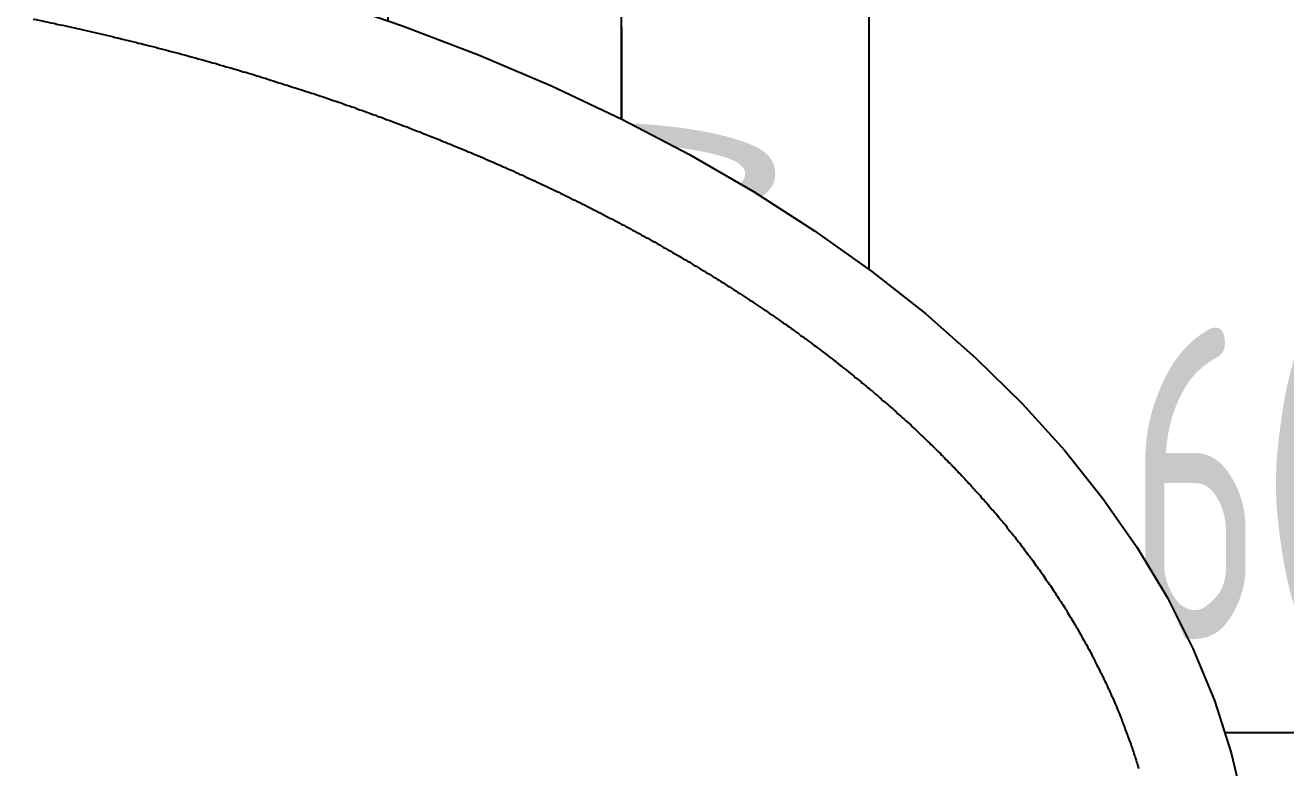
# Model space of a CAD drawing. Header units: millimetres. Extents: x -187744 to 2148, y -49419 to 6550.
# Drawn here: x -6831.7 to -6427.2, y -13260.1 to -13021.8 of the extents above; entities that cross this region are included whole.
import ezdxf

# ---------------------------------------------------------------- set-up
doc = ezdxf.new("R2010")
doc.units = ezdxf.units.MM
doc.header["$LTSCALE"] = 1000
doc.header["$MEASUREMENT"] = 0
doc.set_wipeout_variables(frame=1)
doc.linetypes.add('DASH', pattern=[0.35, 0.25, -0.1])
doc.layers.get('Defpoints').update_dxf_attribs({"color": 136})
for name, color, linetype in [('BS-FURN', 250, 'DASH'), ('FC-DIM-1', 50, 'Continuous'), ('FC-FLOOR', 138, 'Continuous'), ('FF-FURN', 51, 'Continuous'), ('RC-DIM-2', 50, 'Continuous'), ('RC-LIGHT', 2, 'Continuous')]:
    doc.layers.add(name, color=color, linetype=linetype)
doc.styles.add('H-DIM', font='archs.shx', dxfattribs={"width": 0.7})
doc.dimstyles.new('H_DIM_1', dxfattribs={"dimscale": 0, "dimtxt": 2.5, "dimasz": 0.8, "dimexe": 2, "dimexo": 1.5, "dimgap": 0.6, "dimtad": 1, "dimdec": 0, "dimzin": 12, "dimdsep": 46, "dimtxsty": 'H-DIM', "dimblk": 'ARCHTICK', "dimcen": 0.125, "dimclrd": 44, "dimclre": 44, "dimclrt": 50, "dimadec": 0, "dimazin": 0, "dimtfac": 1, "dimtdec": 0, "dimtix": 1, "dimtmove": 2, "dimatfit": 3, "dimldrblk": 'ARCHTICK', "dimfxl": 1, "dimtvp": 1, "dimtolj": 1, "dimtzin": 0, "dimarcsym": 0})

# ---------------------------------------------------------------- blocks, each defined once
blk = doc.blocks.new('fdgfdsgf')
blk.add_wipeout([(90771.3, 14802.8), (90736.93, 14802.73), (90668.6, 14799.2), (90610.8, 14792.5), (90554.5, 14782.5), (90500.1, 14769.4), (90473.8, 14761.7), (90399.2, 14734.1), (90376, 14723.5), (90332.3, 14700.5), (90312, 14688), (90283.75, 14668.25), (90257.7, 14647.4), (90234.7, 14625.45), (90220.8, 14610.3), (90191.7, 14570.9), (90178.5, 14546.3), (90168.1, 14521.3), (90161.3, 14495.8), (90156.95, 14461.6), (90161.3, 14410.15), (90168.1, 14384.7), (90178.5, 14359.65), (90187.05, 14343.25), (90202.3, 14319.1), (90214.2, 14303.3), (90220.8, 14295.65), (90234.7, 14280.55), (90249.85, 14265.8), (90283.75, 14237.75), (90332.3, 14205.5), (90364.85, 14188.05), (90387.6, 14177.15), (90423.3, 14162), (90473.8, 14144.3), (90513.55, 14133.1), (90568.45, 14120.8), (90625.15, 14111.6), (90683.2, 14105.75), (90712.5, 14104.05), (90756.6, 14103), (90786, 14103.4), (90830, 14105.75), (90873.6, 14109.7), (90916.6, 14115.8), (90958.7, 14123.5), (90999.65, 14133.1), (91052.25, 14148.55), (91089.9, 14162), (91125.6, 14177.15), (91154.94, 14191.39), (91180.9, 14205.5), (91210.8, 14224.45), (91238.5, 14244.5), (91255.5, 14258.5), (91278.45, 14280.55), (91299, 14303.3), (91310.9, 14319.1), (91330.8, 14351.4), (91347.6, 14393.15), (91355.9, 14435.8), (91355.9, 14470.2), (91345.1, 14521.3), (91326.15, 14562.75), (91310.9, 14586.9), (91285.7, 14618), (91238.5, 14661.5), (91210.8, 14681.5), (91180.17, 14700.9), (91125.6, 14728.8), (91065.1, 14753.2), (91013.1, 14769.4), (90916.6, 14790.2), (90859.1, 14797.75), (90805.18, 14801.75), (90756.6, 14803)])
blk.add_polyline3d([(90958.7, 14123.5, 0), (90986.2, 14129.6, 0), (91013.1, 14136.6, 0), (91039.4, 14144.3, 0), (91065.1, 14152.8, 0), (91089.9, 14162, 0), (91114, 14171.9, 0), (91137.2, 14182.4, 0), (91159.5, 14193.7, 0), (91180.9, 14205.5, 0), (91201.2, 14217.9, 0), (91220.4, 14231, 0), (91238.5, 14244.5, 0), (91255.5, 14258.5, 0), (91271.2, 14273.1, 0), (91285.7, 14288, 0), (91299, 14303.3, 0), (91310.9, 14319.1, 0), (91321.5, 14335.1, 0), (91330.8, 14351.4, 0), (91338.6, 14367.9, 0), (91345.1, 14384.7, 0), (91350.1, 14401.6, 0), (91353.7, 14418.7, 0), (91355.9, 14435.8, 0), (91356.6, 14453, 0)])
at = {"color": 57}
blk.add_polyline3d([(90971.4, 14157, 0), (90972.4, 14157.2, 0), (90973.3, 14157.4, 0), (90974.3, 14157.6, 0), (90975.2, 14157.9, 0), (90976.2, 14158.1, 0), (90977.1, 14158.3, 0), (90978, 14158.5, 0), (90979, 14158.8, 0), (90979.9, 14159, 0), (90980.9, 14159.2, 0), (90981.8, 14159.4, 0), (90982.7, 14159.7, 0), (90983.7, 14159.9, 0), (90984.6, 14160.1, 0), (90985.5, 14160.4, 0), (90986.5, 14160.6, 0), (90987.4, 14160.8, 0), (90988.3, 14161.1, 0), (90989.3, 14161.3, 0), (90990.2, 14161.5, 0), (90991.1, 14161.8, 0), (90992.1, 14162, 0), (90993, 14162.3, 0), (90993.9, 14162.5, 0), (90994.8, 14162.7, 0), (90995.8, 14163, 0), (90996.7, 14163.2, 0), (90997.6, 14163.5, 0), (90998.5, 14163.7, 0), (90999.5, 14164, 0), (91000.4, 14164.2, 0), (91001.3, 14164.5, 0), (91002.2, 14164.7, 0), (91003.1, 14165, 0), (91004.1, 14165.2, 0), (91005, 14165.5, 0), (91005.9, 14165.7, 0), (91006.8, 14166, 0), (91007.7, 14166.2, 0), (91008.6, 14166.5, 0), (91009.6, 14166.7, 0), (91010.5, 14167, 0), (91011.4, 14167.3, 0), (91012.3, 14167.5, 0), (91013.2, 14167.8, 0), (91014.1, 14168, 0), (91015, 14168.3, 0), (91015.9, 14168.6, 0), (91016.8, 14168.8, 0), (91017.8, 14169.1, 0), (91018.7, 14169.4, 0), (91019.6, 14169.6, 0), (91020.5, 14169.9, 0), (91021.4, 14170.2, 0), (91022.3, 14170.4, 0), (91023.2, 14170.7, 0), (91024.1, 14171, 0), (91025, 14171.3, 0), (91025.9, 14171.5, 0), (91026.8, 14171.8, 0), (91027.7, 14172.1, 0), (91028.6, 14172.4, 0), (91029.5, 14172.6, 0), (91030.3, 14172.9, 0), (91031.2, 14173.2, 0), (91032.1, 14173.5, 0), (91033, 14173.8, 0), (91033.9, 14174, 0), (91034.8, 14174.3, 0), (91035.7, 14174.6, 0), (91036.6, 14174.9, 0), (91037.5, 14175.2, 0), (91038.4, 14175.5, 0), (91039.2, 14175.7, 0), (91040.1, 14176, 0), (91041, 14176.3, 0), (91041.9, 14176.6, 0), (91042.8, 14176.9, 0), (91043.7, 14177.2, 0), (91044.5, 14177.5, 0), (91045.4, 14177.8, 0), (91046.3, 14178.1, 0), (91047.2, 14178.4, 0), (91048, 14178.7, 0), (91048.9, 14179, 0), (91049.8, 14179.3, 0), (91050.7, 14179.6, 0), (91051.5, 14179.9, 0), (91052.4, 14180.2, 0), (91053.3, 14180.5, 0), (91054.1, 14180.8, 0), (91055, 14181.1, 0), (91055.9, 14181.4, 0), (91056.7, 14181.7, 0), (91057.6, 14182, 0), (91058.5, 14182.3, 0), (91059.3, 14182.6, 0), (91060.2, 14182.9, 0), (91061.1, 14183.2, 0), (91061.9, 14183.5, 0), (91062.8, 14183.8, 0), (91063.6, 14184.1, 0), (91064.5, 14184.4, 0), (91065.4, 14184.8, 0), (91066.2, 14185.1, 0), (91067.1, 14185.4, 0), (91067.9, 14185.7, 0), (91068.8, 14186, 0), (91069.6, 14186.3, 0), (91070.5, 14186.7, 0), (91071.3, 14187, 0), (91072.2, 14187.3, 0), (91073, 14187.6, 0), (91073.9, 14187.9, 0), (91074.7, 14188.3, 0), (91075.5, 14188.6, 0), (91076.4, 14188.9, 0), (91077.2, 14189.2, 0), (91078.1, 14189.6, 0), (91078.9, 14189.9, 0), (91079.7, 14190.2, 0), (91080.6, 14190.5, 0), (91081.4, 14190.9, 0), (91082.3, 14191.2, 0), (91083.1, 14191.5, 0), (91083.9, 14191.9, 0), (91084.8, 14192.2, 0), (91085.6, 14192.5, 0), (91086.4, 14192.9, 0), (91087.2, 14193.2, 0), (91088.1, 14193.5, 0), (91088.9, 14193.9, 0), (91089.7, 14194.2, 0), (91090.6, 14194.5, 0), (91091.4, 14194.9, 0), (91092.2, 14195.2, 0), (91093, 14195.6, 0), (91093.8, 14195.9, 0), (91094.7, 14196.2, 0), (91095.5, 14196.6, 0), (91096.3, 14196.9, 0), (91097.1, 14197.3, 0), (91097.9, 14197.6, 0), (91098.7, 14198, 0), (91099.6, 14198.3, 0), (91100.4, 14198.7, 0), (91101.2, 14199, 0), (91102, 14199.4, 0), (91102.8, 14199.7, 0), (91103.6, 14200.1, 0), (91104.4, 14200.4, 0), (91105.2, 14200.8, 0), (91106, 14201.1, 0), (91106.8, 14201.5, 0), (91107.6, 14201.8, 0), (91108.4, 14202.2, 0), (91109.2, 14202.5, 0), (91110, 14202.9, 0), (91110.8, 14203.2, 0), (91111.6, 14203.6, 0), (91112.4, 14204, 0), (91113.2, 14204.3, 0), (91114, 14204.7, 0), (91114.8, 14205, 0), (91115.6, 14205.4, 0), (91116.3, 14205.8, 0), (91117.1, 14206.1, 0), (91117.9, 14206.5, 0), (91118.7, 14206.9, 0), (91119.5, 14207.2, 0), (91120.3, 14207.6, 0), (91121.1, 14208, 0), (91121.8, 14208.3, 0), (91122.6, 14208.7, 0), (91123.4, 14209.1, 0), (91124.2, 14209.4, 0), (91124.9, 14209.8, 0), (91125.7, 14210.2, 0), (91126.5, 14210.6, 0), (91127.3, 14210.9, 0), (91128, 14211.3, 0), (91128.8, 14211.7, 0), (91129.6, 14212.1, 0), (91130.3, 14212.4, 0), (91131.1, 14212.8, 0), (91131.9, 14213.2, 0), (91132.6, 14213.6, 0), (91133.4, 14214, 0), (91134.2, 14214.3, 0), (91134.9, 14214.7, 0), (91135.7, 14215.1, 0), (91136.4, 14215.5, 0), (91137.2, 14215.9, 0), (91137.9, 14216.2, 0), (91138.7, 14216.6, 0), (91139.4, 14217, 0), (91140.2, 14217.4, 0), (91140.9, 14217.8, 0), (91141.7, 14218.2, 0), (91142.4, 14218.6, 0), (91143.2, 14219, 0), (91143.9, 14219.3, 0), (91144.7, 14219.7, 0), (91145.4, 14220.1, 0), (91146.1, 14220.5, 0), (91146.9, 14220.9, 0), (91147.6, 14221.3, 0), (91148.4, 14221.7, 0), (91149.1, 14222.1, 0), (91149.8, 14222.5, 0), (91150.6, 14222.9, 0), (91151.3, 14223.3, 0), (91152, 14223.7, 0), (91152.8, 14224.1, 0), (91153.5, 14224.5, 0), (91154.2, 14224.9, 0), (91154.9, 14225.3, 0), (91155.7, 14225.7, 0), (91156.4, 14226.1, 0), (91157.1, 14226.5, 0), (91157.8, 14226.9, 0), (91158.5, 14227.3, 0), (91159.3, 14227.7, 0), (91160, 14228.1, 0), (91160.7, 14228.5, 0), (91161.4, 14228.9, 0), (91162.1, 14229.3, 0), (91162.8, 14229.7, 0), (91163.5, 14230.1, 0), (91164.2, 14230.5, 0), (91164.9, 14231, 0), (91165.7, 14231.4, 0), (91166.4, 14231.8, 0), (91167.1, 14232.2, 0), (91167.8, 14232.6, 0), (91168.5, 14233, 0), (91169.2, 14233.4, 0), (91169.9, 14233.8, 0), (91170.6, 14234.3, 0), (91171.2, 14234.7, 0), (91171.9, 14235.1, 0), (91172.6, 14235.5, 0), (91173.3, 14235.9, 0), (91174, 14236.3, 0), (91174.7, 14236.8, 0), (91175.4, 14237.2, 0), (91176.1, 14237.6, 0), (91176.8, 14238, 0), (91177.4, 14238.4, 0), (91178.1, 14238.9, 0), (91178.8, 14239.3, 0), (91179.5, 14239.7, 0), (91180.2, 14240.1, 0), (91180.8, 14240.6, 0), (91181.5, 14241, 0), (91182.2, 14241.4, 0), (91182.8, 14241.8, 0), (91183.5, 14242.3, 0), (91184.2, 14242.7, 0), (91184.9, 14243.1, 0), (91185.5, 14243.6, 0), (91186.2, 14244, 0), (91186.8, 14244.4, 0), (91187.5, 14244.8, 0), (91188.2, 14245.3, 0), (91188.8, 14245.7, 0), (91189.5, 14246.1, 0), (91190.1, 14246.6, 0), (91190.8, 14247, 0), (91191.4, 14247.4, 0), (91192.1, 14247.9, 0), (91192.7, 14248.3, 0), (91193.4, 14248.7, 0), (91194, 14249.2, 0), (91194.7, 14249.6, 0), (91195.3, 14250.1, 0), (91196, 14250.5, 0), (91196.6, 14250.9, 0), (91197.3, 14251.4, 0), (91197.9, 14251.8, 0), (91198.5, 14252.3, 0), (91199.2, 14252.7, 0), (91199.8, 14253.1, 0), (91200.4, 14253.6, 0), (91201.1, 14254, 0), (91201.7, 14254.5, 0), (91202.3, 14254.9, 0), (91203, 14255.4, 0), (91203.6, 14255.8, 0), (91204.2, 14256.2, 0), (91204.8, 14256.7, 0), (91205.4, 14257.1, 0), (91206.1, 14257.6, 0), (91206.7, 14258, 0), (91207.3, 14258.5, 0), (91207.9, 14258.9, 0), (91208.5, 14259.4, 0), (91209.1, 14259.8, 0), (91209.8, 14260.3, 0), (91210.4, 14260.7, 0), (91211, 14261.2, 0), (91211.6, 14261.6, 0), (91212.2, 14262.1, 0), (91212.8, 14262.5, 0), (91213.4, 14263, 0), (91214, 14263.5, 0), (91214.6, 14263.9, 0), (91215.2, 14264.4, 0), (91215.8, 14264.8, 0), (91216.4, 14265.3, 0), (91217, 14265.7, 0), (91217.6, 14266.2, 0), (91218.2, 14266.7, 0), (91218.7, 14267.1, 0), (91219.3, 14267.6, 0), (91219.9, 14268, 0), (91220.5, 14268.5, 0), (91221.1, 14269, 0), (91221.7, 14269.4, 0), (91222.2, 14269.9, 0), (91222.8, 14270.3, 0), (91223.4, 14270.8, 0), (91224, 14271.3, 0), (91224.5, 14271.7, 0), (91225.1, 14272.2, 0), (91225.7, 14272.7, 0), (91226.3, 14273.1, 0), (91226.8, 14273.6, 0), (91227.4, 14274.1, 0), (91228, 14274.5, 0), (91228.5, 14275, 0), (91229.1, 14275.5, 0), (91229.6, 14275.9, 0), (91230.2, 14276.4, 0), (91230.8, 14276.9, 0), (91231.3, 14277.3, 0), (91231.9, 14277.8, 0), (91232.4, 14278.3, 0), (91233, 14278.7, 0), (91233.5, 14279.2, 0), (91234.1, 14279.7, 0), (91234.6, 14280.2, 0), (91235.2, 14280.6, 0), (91235.7, 14281.1, 0), (91236.2, 14281.6, 0), (91236.8, 14282, 0), (91237.3, 14282.5, 0), (91237.9, 14283, 0), (91238.4, 14283.5, 0), (91238.9, 14283.9, 0), (91239.5, 14284.4, 0), (91240, 14284.9, 0), (91240.5, 14285.4, 0), (91241, 14285.9, 0), (91241.6, 14286.3, 0), (91242.1, 14286.8, 0), (91242.6, 14287.3, 0), (91243.1, 14287.8, 0), (91243.7, 14288.2, 0), (91244.2, 14288.7, 0), (91244.7, 14289.2, 0), (91245.2, 14289.7, 0), (91245.7, 14290.2, 0), (91246.2, 14290.6, 0), (91246.7, 14291.1, 0), (91247.2, 14291.6, 0), (91247.8, 14292.1, 0), (91248.3, 14292.6, 0), (91248.8, 14293.1, 0), (91249.3, 14293.5, 0), (91249.8, 14294, 0), (91250.3, 14294.5, 0), (91250.8, 14295, 0), (91251.3, 14295.5, 0), (91251.8, 14296, 0), (91252.2, 14296.5, 0), (91252.7, 14296.9, 0), (91253.2, 14297.4, 0), (91253.7, 14297.9, 0), (91254.2, 14298.4, 0), (91254.7, 14298.9, 0), (91255.2, 14299.4, 0), (91255.7, 14299.9, 0), (91256.1, 14300.4, 0), (91256.6, 14300.8, 0), (91257.1, 14301.3, 0), (91257.6, 14301.8, 0), (91258, 14302.3, 0), (91258.5, 14302.8, 0), (91259, 14303.3, 0), (91259.4, 14303.8, 0), (91259.9, 14304.3, 0), (91260.4, 14304.8, 0), (91260.8, 14305.3, 0), (91261.3, 14305.8, 0), (91261.8, 14306.3, 0), (91262.2, 14306.7, 0), (91262.7, 14307.2, 0), (91263.1, 14307.7, 0), (91263.6, 14308.2, 0), (91264, 14308.7, 0), (91264.5, 14309.2, 0), (91264.9, 14309.7, 0), (91265.4, 14310.2, 0), (91265.8, 14310.7, 0), (91266.3, 14311.2, 0), (91266.7, 14311.7, 0), (91267.2, 14312.2, 0), (91267.6, 14312.7, 0), (91268, 14313.2, 0), (91268.5, 14313.7, 0), (91268.9, 14314.2, 0), (91269.4, 14314.7, 0), (91269.8, 14315.2, 0), (91270.2, 14315.7, 0), (91270.6, 14316.2, 0), (91271.1, 14316.7, 0), (91271.5, 14317.2, 0), (91271.9, 14317.7, 0), (91272.3, 14318.2, 0), (91272.8, 14318.7, 0), (91273.2, 14319.2, 0), (91273.6, 14319.7, 0), (91274, 14320.2, 0), (91274.4, 14320.7, 0), (91274.8, 14321.2, 0), (91275.2, 14321.7, 0), (91275.7, 14322.2, 0), (91276.1, 14322.7, 0), (91276.5, 14323.2, 0), (91276.9, 14323.7, 0), (91277.3, 14324.2, 0), (91277.7, 14324.7, 0), (91278.1, 14325.2, 0), (91278.5, 14325.7, 0), (91278.9, 14326.2, 0), (91279.3, 14326.7, 0), (91279.7, 14327.2, 0), (91280, 14327.8, 0), (91280.4, 14328.3, 0), (91280.8, 14328.8, 0), (91281.2, 14329.3, 0), (91281.6, 14329.8, 0), (91282, 14330.3, 0), (91282.4, 14330.8, 0), (91282.7, 14331.3, 0), (91283.1, 14331.8, 0), (91283.5, 14332.3, 0), (91283.9, 14332.8, 0), (91284.2, 14333.3, 0), (91284.6, 14333.8, 0), (91285, 14334.4, 0), (91285.3, 14334.9, 0), (91285.7, 14335.4, 0), (91286.1, 14335.9, 0), (91286.4, 14336.4, 0), (91286.8, 14336.9, 0), (91287.2, 14337.4, 0), (91287.5, 14337.9, 0), (91287.9, 14338.4, 0), (91288.2, 14338.9, 0), (91288.6, 14339.5, 0), (91288.9, 14340, 0), (91289.3, 14340.5, 0), (91289.6, 14341, 0), (91290, 14341.5, 0), (91290.3, 14342, 0), (91290.7, 14342.5, 0), (91291, 14343, 0), (91291.3, 14343.5, 0), (91291.7, 14344.1, 0), (91292, 14344.6, 0), (91292.4, 14345.1, 0), (91292.7, 14345.6, 0), (91293, 14346.1, 0), (91293.4, 14346.6, 0), (91293.7, 14347.1, 0), (91294, 14347.7, 0), (91294.3, 14348.2, 0), (91294.7, 14348.7, 0), (91295, 14349.2, 0), (91295.3, 14349.7, 0), (91295.6, 14350.2, 0), (91295.9, 14350.7, 0), (91296.2, 14351.3, 0), (91296.6, 14351.8, 0), (91296.9, 14352.3, 0), (91297.2, 14352.8, 0), (91297.5, 14353.3, 0), (91297.8, 14353.8, 0), (91298.1, 14354.3, 0), (91298.4, 14354.9, 0), (91298.7, 14355.4, 0), (91299, 14355.9, 0), (91299.3, 14356.4, 0), (91299.6, 14356.9, 0), (91299.9, 14357.4, 0), (91300.2, 14358, 0), (91300.5, 14358.5, 0), (91300.8, 14359, 0), (91301.1, 14359.5, 0), (91301.3, 14360, 0), (91301.6, 14360.5, 0), (91301.9, 14361.1, 0), (91302.2, 14361.6, 0), (91302.5, 14362.1, 0), (91302.8, 14362.6, 0), (91303, 14363.1, 0), (91303.3, 14363.7, 0), (91303.6, 14364.2, 0), (91303.9, 14364.7, 0), (91304.1, 14365.2, 0), (91304.4, 14365.7, 0), (91304.7, 14366.2, 0), (91304.9, 14366.8, 0), (91305.2, 14367.3, 0), (91305.5, 14367.8, 0), (91305.7, 14368.3, 0), (91306, 14368.8, 0), (91306.2, 14369.4, 0), (91306.5, 14369.9, 0), (91306.7, 14370.4, 0), (91307, 14370.9, 0), (91307.2, 14371.4, 0), (91307.5, 14372, 0), (91307.7, 14372.5, 0), (91308, 14373, 0), (91308.2, 14373.5, 0), (91308.5, 14374, 0), (91308.7, 14374.6, 0), (91309, 14375.1, 0), (91309.2, 14375.6, 0), (91309.4, 14376.1, 0), (91309.7, 14376.6, 0), (91309.9, 14377.2, 0), (91310.1, 14377.7, 0), (91310.4, 14378.2, 0), (91310.6, 14378.7, 0), (91310.8, 14379.2, 0), (91311, 14379.8, 0), (91311.3, 14380.3, 0), (91311.5, 14380.8, 0), (91311.7, 14381.3, 0), (91311.9, 14381.8, 0), (91312.1, 14382.4, 0), (91312.4, 14382.9, 0), (91312.6, 14383.4, 0), (91312.8, 14383.9, 0), (91313, 14384.5, 0), (91313.2, 14385, 0), (91313.4, 14385.5, 0), (91313.6, 14386, 0), (91313.8, 14386.5, 0), (91314, 14387.1, 0), (91314.2, 14387.6, 0), (91314.4, 14388.1, 0), (91314.6, 14388.6, 0), (91314.8, 14389.2, 0), (91315, 14389.7, 0), (91315.2, 14390.2, 0), (91315.4, 14390.7, 0), (91315.6, 14391.2, 0), (91315.8, 14391.8, 0), (91315.9, 14392.3, 0), (91316.1, 14392.8, 0), (91316.3, 14393.3, 0), (91316.5, 14393.9, 0), (91316.7, 14394.4, 0), (91316.8, 14394.9, 0), (91317, 14395.4, 0), (91317.2, 14395.9, 0), (91317.4, 14396.5, 0), (91317.5, 14397, 0), (91317.7, 14397.5, 0), (91317.9, 14398, 0), (91318, 14398.6, 0), (91318.2, 14399.1, 0), (91318.4, 14399.6, 0), (91318.5, 14400.1, 0), (91318.7, 14400.6, 0), (91318.8, 14401.2, 0), (91319, 14401.7, 0), (91319.2, 14402.2, 0), (91319.3, 14402.7, 0), (91319.5, 14403.3, 0), (91319.6, 14403.8, 0), (91319.8, 14404.3, 0), (91319.9, 14404.8, 0), (91320.1, 14405.4, 0), (91320.2, 14405.9, 0)], dxfattribs=at)
blk = doc.blocks.new('A$C640C06CE')
at = {"color": 1, "linetype": 'Continuous'}
for p, q in [((610.63, 0), (534.3, 0)), ((534.3, 0), (610.63, 0)), ((78.26, 0), (457.97, 0)), ((457.97, 0), (78.26, 0))]:
    blk.add_line(p, q, dxfattribs=at)
at = {"color": 1, "linetype": 'Continuous', "extrusion": (0, 0, -1)}
for major_axis, start_param, end_param in [((357.74, 1.19), -0.613772, 0.003333), ((-357.74, 1.19), 3.13826, 3.755365)]:
    blk.add_ellipse((0, 0), major_axis=major_axis, ratio=1, start_param=start_param, end_param=end_param, dxfattribs=at)
blk = doc.blocks.new('_ArchTick')
at = {"color": 0, "linetype": 'ByBlock', "const_width": 0.4}
blk.add_lwpolyline([(-0.5, -0.5), (0.5, 0.5)], dxfattribs=at)
blk = doc.blocks.new('*D118')
at = {"layer": 'Defpoints', "color": 0, "linetype": 'ByBlock', "transparency": 16777216}
for p in [(-8300.36, -13084.81), (-8300.36, -13411.46), (-6640.36, -13411.46)]:
    blk.add_point(p, dxfattribs=at)
at = {"layer": 'RC-DIM-2', "color": 44, "linetype": 'ByBlock', "lineweight": -2, "transparency": 16777216}
for p, q in [((-8300.36, -13336.46), (-8300.36, -12984.81)), ((-6640.36, -13336.46), (-6640.36, -12984.81)), ((-6640.36, -13084.81), (-8300.36, -13084.81))]:
    blk.add_line(p, q, dxfattribs=at)
at = {"layer": 'RC-DIM-2', "color": 44, "linetype": 'ByBlock', "lineweight": -2, "transparency": 16777216, "xscale": 40.00000000000002, "yscale": 40.00000000000002, "zscale": 40.00000000000002, "rotation": 180}
blk.add_blockref('_ArchTick', (-8300.36, -13084.81), dxfattribs=at)
at = {"layer": 'RC-DIM-2', "color": 44, "linetype": 'ByBlock', "lineweight": -2, "transparency": 16777216, "xscale": 40.00000000000002, "yscale": 40.00000000000002, "zscale": 40.00000000000002}
blk.add_blockref('_ArchTick', (-6640.36, -13084.81), dxfattribs=at)
at = {"layer": 'RC-DIM-2', "color": 50, "linetype": 'ByBlock', "transparency": 16777216, "insert": (-7470.36, -13017.31), "char_height": 75, "attachment_point": 5, "style": 'H-DIM'}
blk.add_mtext('\\A1;1660', dxfattribs=at)
blk = doc.blocks.new('*D119')
at = {"layer": 'Defpoints', "color": 0, "linetype": 'ByBlock', "transparency": 16777216}
for p in [(-6609.57, -12236.46), (-6191.36, -12236.46), (-6640.36, -13461.46)]:
    blk.add_point(p, dxfattribs=at)
at = {"layer": 'RC-DIM-2', "color": 44, "linetype": 'ByBlock', "lineweight": -2, "transparency": 16777216}
for p, q in [((-6534.57, -12236.46), (-6091.36, -12236.46)), ((-6191.36, -13461.46), (-6191.36, -12236.46)), ((-6565.36, -13461.46), (-6091.36, -13461.46))]:
    blk.add_line(p, q, dxfattribs=at)
at = {"layer": 'RC-DIM-2', "color": 44, "linetype": 'ByBlock', "lineweight": -2, "transparency": 16777216, "xscale": 40.00000000000002, "yscale": 40.00000000000002, "zscale": 40.00000000000002}
for p, rotation in [((-6191.36, -12236.46), 90), ((-6191.36, -13461.46), 270)]:
    blk.add_blockref('_ArchTick', p, dxfattribs=dict(at, rotation=rotation))
at = {"layer": 'RC-DIM-2', "color": 50, "linetype": 'ByBlock', "transparency": 16777216, "insert": (-6258.86, -12848.96), "char_height": 75, "attachment_point": 5, "rotation": 90, "style": 'H-DIM'}
blk.add_mtext('\\A1;1225', dxfattribs=at)
blk = doc.blocks.new('*D155')
at = {"layer": 'Defpoints', "color": 0, "transparency": 16777216}
for p in [(-6715.36, -13248.82), (-6715.36, -13411.46), (-6115.36, -13411.46)]:
    blk.add_point(p, dxfattribs=at)
at = {"layer": 'FC-DIM-1', "color": 44, "lineweight": -2, "transparency": 16777216}
for p, q in [((-6715.36, -13336.46), (-6715.36, -13148.82)), ((-6115.36, -13336.46), (-6115.36, -13148.82)), ((-6115.36, -13248.82), (-6715.36, -13248.82))]:
    blk.add_line(p, q, dxfattribs=at)
at = {"layer": 'FC-DIM-1', "color": 44, "lineweight": -2, "transparency": 16777216, "xscale": 40.00000000000002, "yscale": 40.00000000000002, "zscale": 40.00000000000002, "rotation": 180}
blk.add_blockref('_ArchTick', (-6715.36, -13248.82), dxfattribs=at)
at = {"layer": 'FC-DIM-1', "color": 44, "lineweight": -2, "transparency": 16777216, "xscale": 40.00000000000002, "yscale": 40.00000000000002, "zscale": 40.00000000000002}
blk.add_blockref('_ArchTick', (-6115.36, -13248.82), dxfattribs=at)
at = {"layer": 'FC-DIM-1', "color": 50, "transparency": 16777216, "insert": (-6415.36, -13168.82), "char_height": 100, "attachment_point": 5, "style": 'H-DIM'}
blk.add_mtext('\\A1;600', dxfattribs=at)
blk = doc.blocks.new('*D158')
at = {"layer": 'Defpoints', "color": 0, "transparency": 16777216}
for p in [(-6115.36, -12811.46, 0), (-6561.02, -13411.46), (-6115.36, -13411.46, 0)]:
    blk.add_point(p, dxfattribs=at)
at = {"layer": 'FC-DIM-1', "color": 44, "lineweight": -2, "transparency": 16777216}
for p, q in [((-6190.36, -12811.46), (-6661.02, -12811.46)), ((-6561.02, -12811.46), (-6561.02, -13411.46)), ((-6190.36, -13411.46), (-6661.02, -13411.46))]:
    blk.add_line(p, q, dxfattribs=at)
at = {"layer": 'FC-DIM-1', "color": 44, "lineweight": -2, "transparency": 16777216, "xscale": 40.00000000000002, "yscale": 40.00000000000002, "zscale": 40.00000000000002}
for p, rotation in [((-6561.02, -12811.46), 90), ((-6561.02, -13411.46), 270)]:
    blk.add_blockref('_ArchTick', p, dxfattribs=dict(at, rotation=rotation))
at = {"layer": 'FC-DIM-1', "color": 50, "transparency": 16777216, "insert": (-6641.02, -13111.46), "char_height": 100, "attachment_point": 5, "rotation": 90, "style": 'H-DIM'}
blk.add_mtext('\\A1;600', dxfattribs=at)
blk = doc.blocks.new('*D351')
at = {"layer": 'Defpoints', "color": 0, "transparency": 16777216}
for p in [(-7315.36, -13248.82), (-7315.36, -13411.46), (-6715.36, -13411.46)]:
    blk.add_point(p, dxfattribs=at)
at = {"layer": 'FC-DIM-1', "color": 44, "lineweight": -2, "transparency": 16777216}
for p, q in [((-7315.36, -13336.46), (-7315.36, -13148.82)), ((-6715.36, -13336.46), (-6715.36, -13148.82)), ((-6715.36, -13248.82), (-7315.36, -13248.82))]:
    blk.add_line(p, q, dxfattribs=at)
at = {"layer": 'FC-DIM-1', "color": 44, "lineweight": -2, "transparency": 16777216, "xscale": 40.00000000000002, "yscale": 40.00000000000002, "zscale": 40.00000000000002, "rotation": 180}
blk.add_blockref('_ArchTick', (-7315.36, -13248.82), dxfattribs=at)
at = {"layer": 'FC-DIM-1', "color": 44, "lineweight": -2, "transparency": 16777216, "xscale": 40.00000000000002, "yscale": 40.00000000000002, "zscale": 40.00000000000002}
blk.add_blockref('_ArchTick', (-6715.36, -13248.82), dxfattribs=at)
at = {"layer": 'FC-DIM-1', "color": 50, "transparency": 16777216, "insert": (-7015.36, -13168.82), "char_height": 100, "attachment_point": 5, "style": 'H-DIM'}
blk.add_mtext('\\A1;600', dxfattribs=at)
blk = doc.blocks.new('A$C5A535B59')
at = {"layer": 'BS-FURN', "ltscale": 0.5}
for points in [[(1806.84, 1847.71, 0), (1831.85, 1839.11, 0), (1856.18, 1829.8, 0), (1879.63, 1819.86, 0), (1902.2, 1809.1, 0), (1923.88, 1797.82, 0), (1944.47, 1785.91, 0), (1963.98, 1773.28, 0), (1982.4, 1760.22, 0), (1999.73, 1746.64, 0), (2015.78, 1732.42, 0), (2030.64, 1717.87, 0), (2044.3, 1702.9, 0), (2056.58, 1687.39, 0), (2067.56, 1671.65, 0), (2077.25, 1655.58, 0), (2085.45, 1639.28, 0), (2092.35, 1622.64, 0), (2097.76, 1605.86, 0), (2101.77, 1588.85, 0), (2104.38, 1571.81, 0), (2105.5, 1554.63, 0)], [(1828.29, 1808.52, 0), (1829.1, 1808.14, 0), (1829.91, 1807.86, 0), (1830.81, 1807.58, 0), (1831.62, 1807.2, 0), (1832.43, 1806.92, 0), (1833.34, 1806.64, 0), (1834.15, 1806.26, 0), (1834.95, 1805.98, 0), (1835.76, 1805.6, 0), (1836.57, 1805.32, 0), (1837.48, 1805.04, 0), (1838.29, 1804.66, 0), (1839.09, 1804.38, 0), (1839.9, 1804, 0), (1840.71, 1803.71, 0), (1841.52, 1803.33, 0), (1842.43, 1803.06, 0), (1843.24, 1802.68, 0), (1844.04, 1802.4, 0), (1844.85, 1802.01, 0), (1845.66, 1801.73, 0), (1846.47, 1801.35, 0), (1847.28, 1801.07, 0), (1848.08, 1800.69, 0), (1848.89, 1800.41, 0), (1849.7, 1800.03, 0), (1850.51, 1799.75, 0), (1851.32, 1799.37, 0), (1852.12, 1799.09, 0), (1852.93, 1798.71, 0), (1853.74, 1798.43, 0), (1854.55, 1798.05, 0), (1855.36, 1797.67, 0), (1856.17, 1797.39, 0), (1856.98, 1797.01, 0), (1857.78, 1796.73, 0), (1858.59, 1796.34, 0), (1859.3, 1795.96, 0), (1860.11, 1795.68, 0), (1860.92, 1795.3, 0), (1861.73, 1794.92, 0), (1862.54, 1794.64, 0), (1863.34, 1794.26, 0), (1864.15, 1793.88, 0), (1864.86, 1793.6, 0), (1865.67, 1793.21, 0), (1866.48, 1792.83, 0), (1867.29, 1792.55, 0), (1868, 1792.17, 0), (1868.81, 1791.79, 0), (1869.62, 1791.41, 0), (1870.42, 1791.13, 0), (1871.13, 1790.75, 0), (1871.94, 1790.36, 0), (1872.75, 1789.98, 0), (1873.46, 1789.7, 0), (1874.27, 1789.32, 0), (1875.08, 1788.94, 0), (1875.79, 1788.56, 0), (1876.6, 1788.18, 0), (1877.4, 1787.9, 0), (1878.11, 1787.51, 0), (1878.92, 1787.13, 0), (1879.63, 1786.75, 0), (1880.44, 1786.37, 0), (1881.15, 1786.09, 0), (1881.96, 1785.71, 0), (1882.67, 1785.32, 0), (1883.48, 1784.94, 0), (1884.18, 1784.56, 0), (1884.99, 1784.18, 0), (1885.7, 1783.8, 0), (1886.51, 1783.41, 0), (1887.22, 1783.13, 0), (1888.03, 1782.75, 0), (1888.74, 1782.37, 0), (1889.45, 1781.99, 0), (1890.26, 1781.6, 0), (1890.97, 1781.22, 0), (1891.78, 1780.84, 0), (1892.49, 1780.46, 0), (1893.2, 1780.08, 0), (1894.01, 1779.69, 0), (1894.71, 1779.31, 0), (1895.42, 1778.93, 0), (1896.23, 1778.55, 0), (1896.94, 1778.16, 0), (1897.65, 1777.78, 0), (1898.36, 1777.4, 0), (1899.17, 1777.02, 0), (1899.88, 1776.64, 0), (1900.59, 1776.25, 0), (1901.3, 1775.87, 0), (1902.01, 1775.49, 0), (1902.82, 1775.11, 0), (1903.53, 1774.72, 0), (1904.24, 1774.34, 0), (1904.95, 1773.96, 0), (1905.66, 1773.57, 0), (1906.37, 1773.19, 0), (1907.08, 1772.81, 0), (1907.78, 1772.43, 0), (1908.5, 1771.94, 0), (1909.31, 1771.56, 0), (1910.02, 1771.18, 0), (1910.72, 1770.8, 0), (1911.43, 1770.41, 0), (1912.14, 1770.03, 0), (1912.85, 1769.65, 0), (1913.56, 1769.26, 0), (1914.27, 1768.78, 0), (1914.88, 1768.4, 0), (1915.59, 1768.01, 0), (1916.3, 1767.63, 0), (1917.01, 1767.25, 0), (1917.72, 1766.86, 0), (1918.43, 1766.38, 0), (1919.14, 1766, 0), (1919.85, 1765.61, 0), (1920.56, 1765.23, 0), (1921.17, 1764.85, 0), (1921.88, 1764.36, 0), (1922.59, 1763.98, 0), (1923.3, 1763.6, 0), (1924.01, 1763.21, 0), (1924.62, 1762.73, 0), (1925.33, 1762.35, 0), (1926.04, 1761.96, 0), (1926.65, 1761.58, 0), (1927.36, 1761.09, 0), (1928.07, 1760.71, 0), (1928.78, 1760.33, 0), (1929.39, 1759.84, 0), (1930.1, 1759.46, 0), (1930.71, 1759.07, 0), (1931.42, 1758.69, 0), (1932.13, 1758.21, 0), (1932.74, 1757.82, 0), (1933.45, 1757.44, 0), (1934.07, 1756.95, 0), (1934.78, 1756.57, 0), (1935.38, 1756.19, 0), (1936.1, 1755.7, 0), (1936.71, 1755.32, 0), (1937.42, 1754.94, 0), (1938.03, 1754.45, 0), (1938.74, 1754.07, 0), (1939.35, 1753.58, 0), (1940.06, 1753.2, 0), (1940.67, 1752.81, 0), (1941.38, 1752.33, 0), (1941.99, 1751.94, 0), (1942.6, 1751.46, 0), (1943.31, 1751.08, 0), (1943.92, 1750.69, 0), (1944.53, 1750.21, 0), (1945.24, 1749.82, 0), (1945.85, 1749.34, 0), (1946.46, 1748.95, 0), (1947.17, 1748.47, 0), (1947.78, 1748.08, 0), (1948.39, 1747.7, 0), (1949.01, 1747.21, 0), (1949.61, 1746.83, 0), (1950.33, 1746.34, 0), (1950.94, 1745.96, 0), (1951.55, 1745.47, 0), (1952.16, 1745.09, 0), (1952.77, 1744.6, 0), (1953.38, 1744.22, 0), (1954.09, 1743.73, 0), (1954.7, 1743.35, 0), (1955.31, 1742.86, 0), (1955.92, 1742.48, 0), (1956.53, 1741.99, 0), (1957.14, 1741.61, 0), (1957.75, 1741.12, 0), (1958.37, 1740.64, 0), (1958.98, 1740.25, 0), (1959.59, 1739.77, 0), (1960.2, 1739.38, 0), (1960.81, 1738.9, 0), (1961.42, 1738.51, 0), (1962.03, 1738.02, 0), (1962.64, 1737.54, 0), (1963.15, 1737.15, 0), (1963.76, 1736.67, 0), (1964.37, 1736.28, 0), (1964.99, 1735.8, 0), (1965.6, 1735.31, 0), (1966.21, 1734.92, 0), (1966.72, 1734.44, 0), (1967.33, 1734.05, 0), (1967.94, 1733.57, 0), (1968.55, 1733.08, 0), (1969.06, 1732.69, 0), (1969.67, 1732.21, 0), (1970.29, 1731.72, 0), (1970.89, 1731.34, 0), (1971.41, 1730.85, 0), (1972.02, 1730.36, 0), (1972.63, 1729.98, 0), (1973.14, 1729.49, 0), (1973.75, 1729, 0), (1974.26, 1728.62, 0), (1974.87, 1728.13, 0), (1975.49, 1727.65, 0), (1975.99, 1727.26, 0), (1976.61, 1726.77, 0), (1977.12, 1726.29, 0), (1977.73, 1725.9, 0), (1978.24, 1725.41, 0), (1978.85, 1724.93, 0), (1979.36, 1724.44, 0), (1979.97, 1724.05, 0), (1980.49, 1723.57, 0), (1981, 1723.08, 0), (1981.61, 1722.69, 0), (1982.12, 1722.2, 0), (1982.73, 1721.72, 0), (1983.24, 1721.23, 0), (1983.75, 1720.84, 0), (1984.36, 1720.36, 0), (1984.88, 1719.87, 0), (1985.39, 1719.38, 0), (1985.9, 1718.9, 0), (1986.51, 1718.51, 0), (1987.02, 1718.02, 0), (1987.53, 1717.53, 0), (1988.04, 1717.05, 0), (1988.65, 1716.66, 0), (1989.17, 1716.17, 0), (1989.68, 1715.69, 0), (1990.19, 1715.2, 0), (1990.7, 1714.71, 0), (1991.21, 1714.32, 0), (1991.72, 1713.83, 0), (1992.24, 1713.35, 0), (1992.85, 1712.86, 0), (1993.36, 1712.37, 0), (1993.87, 1711.89, 0), (1994.38, 1711.5, 0), (1994.89, 1711.01, 0), (1995.4, 1710.52, 0), (1995.92, 1710.03, 0), (1996.43, 1709.55, 0), (1996.94, 1709.06, 0), (1997.35, 1708.57, 0), (1997.86, 1708.18, 0), (1998.37, 1707.69, 0), (1998.89, 1707.21, 0), (1999.4, 1706.72, 0), (1999.91, 1706.23, 0), (2000.42, 1705.74, 0), (2000.93, 1705.25, 0), (2001.35, 1704.76, 0), (2001.85, 1704.38, 0), (2002.37, 1703.89, 0), (2002.88, 1703.4, 0), (2003.29, 1702.91, 0), (2003.8, 1702.42, 0), (2004.31, 1701.93, 0), (2004.73, 1701.44, 0), (2005.24, 1700.96, 0), (2005.75, 1700.47, 0), (2006.16, 1699.98, 0), (2006.67, 1699.49, 0), (2007.19, 1699, 0), (2007.6, 1698.61, 0), (2008.11, 1698.13, 0), (2008.52, 1697.63, 0), (2009.03, 1697.15, 0), (2009.44, 1696.66, 0), (2009.96, 1696.17, 0), (2010.37, 1695.68, 0), (2010.88, 1695.19, 0), (2011.29, 1694.7, 0), (2011.8, 1694.21, 0), (2012.21, 1693.72, 0), (2012.73, 1693.24, 0), (2013.14, 1692.75, 0), (2013.55, 1692.25, 0), (2014.06, 1691.77, 0), (2014.47, 1691.28, 0), (2014.99, 1690.79, 0), (2015.4, 1690.3, 0), (2015.81, 1689.81, 0), (2016.22, 1689.32, 0), (2016.73, 1688.83, 0), (2017.15, 1688.34, 0), (2017.56, 1687.85, 0), (2017.97, 1687.36, 0), (2018.48, 1686.87, 0), (2018.89, 1686.38, 0), (2019.31, 1685.89, 0), (2019.72, 1685.4, 0), (2020.13, 1684.91, 0), (2020.54, 1684.42, 0), (2020.95, 1683.93, 0), (2021.47, 1683.44, 0), (2021.88, 1682.95, 0), (2022.29, 1682.46, 0), (2022.7, 1681.97, 0), (2023.11, 1681.48, 0), (2023.53, 1680.99, 0), (2023.94, 1680.5, 0), (2024.35, 1680.01, 0), (2024.76, 1679.52, 0), (2025.17, 1679.03, 0), (2025.59, 1678.54, 0), (2025.9, 1677.95, 0), (2026.31, 1677.46, 0), (2026.72, 1676.97, 0), (2027.14, 1676.48, 0), (2027.55, 1675.99, 0), (2027.96, 1675.5, 0), (2028.37, 1675.01, 0), (2028.68, 1674.51, 0), (2029.1, 1674.02, 0), (2029.51, 1673.53, 0), (2029.92, 1673.04, 0), (2030.23, 1672.55, 0), (2030.64, 1672.06, 0), (2031.06, 1671.47, 0), (2031.37, 1670.98, 0), (2031.78, 1670.49, 0), (2032.19, 1670, 0), (2032.51, 1669.51, 0), (2032.92, 1669.02, 0), (2033.33, 1668.53, 0), (2033.64, 1668.03, 0), (2034.05, 1667.54, 0), (2034.37, 1667.05, 0), (2034.78, 1666.46, 0), (2035.09, 1665.97, 0), (2035.5, 1665.48, 0), (2035.82, 1664.98, 0), (2036.23, 1664.49, 0), (2036.54, 1664, 0), (2036.95, 1663.51, 0), (2037.26, 1663.02, 0), (2037.58, 1662.53, 0), (2037.99, 1661.94, 0), (2038.3, 1661.44, 0), (2038.71, 1660.95, 0), (2039.03, 1660.46, 0), (2039.34, 1659.97, 0), (2039.75, 1659.48, 0), (2040.06, 1658.99, 0), (2040.38, 1658.39, 0), (2040.69, 1657.9, 0), (2041.1, 1657.41, 0), (2041.41, 1656.92, 0), (2041.72, 1656.42, 0), (2042.04, 1655.93, 0), (2042.35, 1655.44, 0), (2042.66, 1654.85, 0), (2043.07, 1654.36, 0), (2043.39, 1653.86, 0), (2043.7, 1653.37, 0), (2044.01, 1652.88, 0), (2044.32, 1652.39, 0), (2044.63, 1651.89, 0), (2044.95, 1651.3, 0), (2045.26, 1650.81, 0), (2045.57, 1650.32, 0), (2045.88, 1649.82, 0), (2046.2, 1649.33, 0), (2046.51, 1648.84, 0), (2046.82, 1648.25, 0), (2047.13, 1647.75, 0), (2047.45, 1647.26, 0), (2047.76, 1646.77, 0), (2047.97, 1646.27, 0), (2048.28, 1645.78, 0), (2048.6, 1645.19, 0), (2048.91, 1644.69, 0), (2049.22, 1644.2, 0), (2049.53, 1643.71, 0), (2049.75, 1643.21, 0), (2050.06, 1642.62, 0), (2050.37, 1642.13, 0), (2050.68, 1641.64, 0), (2050.9, 1641.14, 0), (2051.21, 1640.65, 0), (2051.52, 1640.16, 0), (2051.73, 1639.56, 0), (2052.05, 1639.07, 0), (2052.36, 1638.58, 0), (2052.57, 1638.08, 0), (2052.88, 1637.59, 0), (2053.1, 1636.99, 0), (2053.41, 1636.5, 0), (2053.62, 1636.01, 0), (2053.93, 1635.51, 0), (2054.14, 1635.02, 0), (2054.46, 1634.43, 0), (2054.67, 1633.93, 0), (2054.98, 1633.44, 0), (2055.19, 1632.94, 0), (2055.51, 1632.45, 0), (2055.72, 1631.86, 0), (2056.03, 1631.36, 0), (2056.25, 1630.87, 0), (2056.46, 1630.37, 0), (2056.77, 1629.88, 0), (2056.98, 1629.28, 0), (2057.2, 1628.79, 0), (2057.51, 1628.3, 0), (2057.72, 1627.8, 0), (2057.93, 1627.31, 0), (2058.15, 1626.71, 0), (2058.46, 1626.22, 0), (2058.67, 1625.72, 0), (2058.88, 1625.23, 0), (2059.09, 1624.73, 0), (2059.31, 1624.14, 0), (2059.62, 1623.65, 0), (2059.83, 1623.15, 0), (2060.04, 1622.66, 0), (2060.26, 1622.06, 0), (2060.47, 1621.57, 0), (2060.68, 1621.07, 0), (2060.89, 1620.58, 0), (2061.11, 1620.08, 0), (2061.32, 1619.49, 0), (2061.53, 1618.99, 0), (2061.75, 1618.5, 0), (2061.96, 1618, 0), (2062.17, 1617.41, 0), (2062.38, 1616.91, 0), (2062.6, 1616.42, 0), (2062.81, 1615.92, 0), (2063.02, 1615.43, 0), (2063.23, 1614.83, 0), (2063.35, 1614.33, 0), (2063.56, 1613.84, 0), (2063.77, 1613.34, 0), (2063.98, 1612.75, 0), (2064.2, 1612.25, 0), (2064.31, 1611.76, 0), (2064.52, 1611.26, 0), (2064.73, 1610.77, 0), (2064.95, 1610.17, 0), (2065.06, 1609.67, 0), (2065.27, 1609.18, 0), (2065.48, 1608.68, 0), (2065.6, 1608.09, 0), (2065.81, 1607.59, 0), (2066.02, 1607.1, 0), (2066.13, 1606.6, 0), (2066.35, 1606.1, 0), (2066.46, 1605.51, 0), (2066.67, 1605.01, 0), (2066.88, 1604.52, 0), (2067, 1604.02, 0), (2067.21, 1603.42, 0), (2067.32, 1602.93, 0), (2067.53, 1602.43, 0), (2067.65, 1601.93, 0), (2067.86, 1601.34, 0), (2067.97, 1600.84, 0)]]:
    blk.add_polyline3d(points, dxfattribs=at)

msp = doc.modelspace()

# ---------------------------------------------------------------- block references
at = {"layer": 'BS-FURN'}
msp.add_blockref('A$C5A535B59', (-8660.51, -14861.11), dxfattribs=at)

# ---------------------------------------------------------------- next in the draw order: block references
at = {"layer": 'FF-FURN', "extrusion": (-1.31272e-23, 6.67052e-16, -1), "zscale": -1, "rotation": 178.6167517660417}
msp.add_blockref('fdgfdsgf', (98119.19, -1162.79, 0), dxfattribs=at)

# ---------------------------------------------------------------- next in the draw order: linework, layer by layer
at = {"layer": 'FC-FLOOR'}
msp.add_line((-6715.36, -11836.46), (-6715.36, -14986.46), dxfattribs=at)

# ---------------------------------------------------------------- next in the draw order: block references
at = {"layer": 'RC-LIGHT', "color": 251, "xscale": -0.7188479999999999, "yscale": 0.7188479999999999, "zscale": 0.7188479999999994, "rotation": 270.0000562116062}
msp.add_blockref('A$C640C06CE', (-6640.36, -13461.46), dxfattribs=at)

# ---------------------------------------------------------------- next in the draw order: dimensions: what is measured, and where the dimension line sits
at = {"layer": 'FC-DIM-1'}
dim = msp.add_linear_dim(base=(-6561.02, -13411.46), p1=(-6115.36, -12811.46, 0), p2=(-6115.36, -13411.46, 0), angle=90, dimstyle='H_DIM_1', override={"dimscale": 50, "dimtxt": 2}, dxfattribs=at)
dim.commit()
dim.dimension.update_dxf_attribs({"geometry": '*D158', "text_midpoint": (-6641.02, -13111.46)})
for base, p1, p2, picture, middle in [((-7315.36, -13248.82), (-6715.36, -13411.46), (-7315.36, -13411.46), '*D351', (-7015.36, -13168.82)), ((-6715.36, -13248.82), (-6115.36, -13411.46), (-6715.36, -13411.46), '*D155', (-6415.36, -13168.82))]:
    dim = msp.add_linear_dim(base=base, p1=p1, p2=p2, dimstyle='H_DIM_1', override={"dimscale": 50, "dimtxt": 2}, dxfattribs=at)
    dim.commit()
    dim.dimension.update_dxf_attribs({"geometry": picture, "text_midpoint": middle})
at = {"layer": 'RC-DIM-2', "linetype": 'ByBlock'}
dim = msp.add_linear_dim(base=(-6191.36, -12236.46), p1=(-6640.36, -13461.46), p2=(-6609.57, -12236.46), angle=90, dimstyle='H_DIM_1', override={"dimscale": 50, "dimtxt": 1.5}, dxfattribs=at)
dim.commit()
dim.dimension.update_dxf_attribs({"geometry": '*D119', "text_midpoint": (-6258.86, -12848.96)})
dim = msp.add_linear_dim(base=(-8300.36, -13084.81), p1=(-6640.36, -13411.46), p2=(-8300.36, -13411.46), dimstyle='H_DIM_1', override={"dimscale": 50, "dimtxt": 1.5}, dxfattribs=at)
dim.commit()
dim.dimension.update_dxf_attribs({"geometry": '*D118', "text_midpoint": (-7470.36, -13017.31)})

# ---------------------------------------------------------------- next in the draw order: block references
at = {"layer": 'FF-FURN', "xscale": -1, "rotation": 181.3832482339583}
msp.add_blockref('fdgfdsgf', (-98115.83, -1063.02, 0), dxfattribs=at)

doc.saveas('drawing.dxf')
